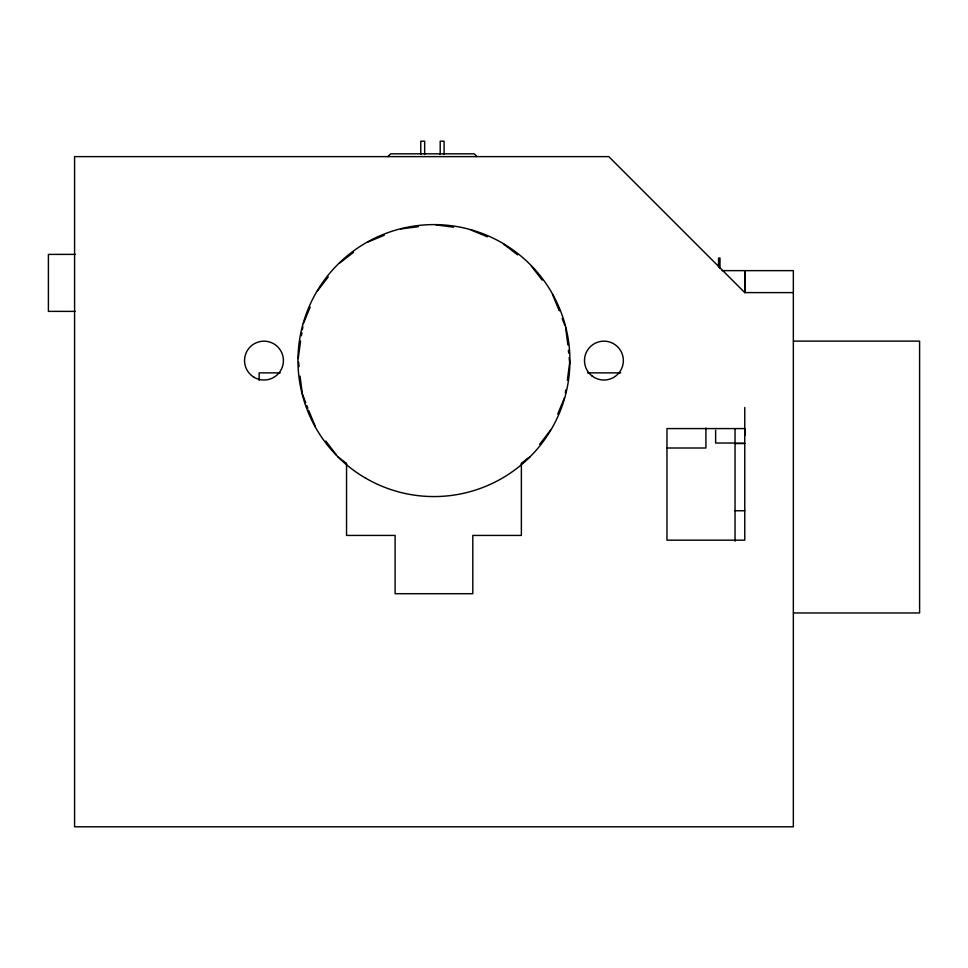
<?xml version="1.0" encoding="UTF-8"?>
<svg xmlns="http://www.w3.org/2000/svg" width="968" height="968" viewBox="0 0 968 968"><rect width="100%" height="100%" fill="white"/><g stroke="black" fill="none" stroke-linecap="round" stroke-linejoin="round"><path stroke-width="1.45" d="M744.767 435.6L744.767 407.467M793.337 292.602L744.767 292.602L744.767 270.641L744.767 292.493M300.564 340.966L298.253 358.535M301.411 335.751L301.895 332.786M302.379 329.834L302.851 326.869M303.407 323.481L310.184 307.11M564.513 397.703L557.725 414.074M567.357 380.218L569.668 362.661M565.3 392.863L565.772 389.91M317.456 290.957L328.237 276.909M550.465 430.228L539.672 444.288M339.453 263.175L353.501 252.394M528.467 457.997L521.377 463.769M387.865 156.622L390.673 153.827L474.199 153.827L476.994 156.622M530.113 456.739L521.377 463.442L521.377 535.425L472.808 535.425L472.808 593.699L395.113 593.699L395.113 535.425L346.544 535.425L346.544 463.442L337.808 456.739M367.888 242.036L384.248 235.26M400.825 228.968L418.37 226.657M436.011 224.878L453.569 227.19M75.31 254.378L48.4 254.403L48.4 311.369L75.31 311.394M722.104 270.641L793.337 270.641L793.337 826.805L74.584 826.805L74.584 156.622L608.787 156.622L744.767 292.602M793.566 341.123L919.6 341.123L919.6 612.962L793.566 612.962M280.224 372.874L259.134 372.874L259.134 380.303M587.54 372.874L620.682 372.874M735.051 443.041L715.63 443.041L715.63 430.24M735.051 443.32L744.767 443.32M735.051 443.489L744.767 443.489M666.674 448.002L705.914 448.002L705.914 428.037M735.051 510.765L744.767 510.765M471.065 230.033L487.424 236.809M503.59 244.093L517.638 254.862M531.371 266.079L542.153 280.127M336.549 455.093L325.756 441.033M552.51 294.514L559.274 310.837M315.411 426.67L308.623 410.287M562.19 318.532L564.84 325.514M565.578 327.462L567.889 345.007M302.343 393.734L300.032 376.153M302.56 394.315L305.731 402.676M306.796 405.459L307.848 408.254M568.41 350.222L568.712 353.199M569.16 357.652L569.741 363.375M298.604 362.08L299.064 366.533M735.051 429.054L735.051 541.209M719.998 268.366L719.998 258.02L718.546 258.02L718.546 266.89M444.094 154.493L444.094 141.195L440.198 141.195L440.198 154.493M424.662 154.493L424.662 141.195L420.777 141.195L420.777 154.493M744.767 428.582L666.964 428.582L666.964 540.168L744.767 540.168L744.767 428.582M365.964 478.349A135.98 135.98 0 0 0 569.934 360.592A135.98 135.98 0 0 0 365.964 242.823A135.98 135.98 0 0 0 365.964 478.349M592.005 375.923A19.421 19.421 0 0 0 623.174 363.254A19.421 19.421 0 0 0 596.627 342.587A19.421 19.421 0 0 0 592.005 375.923M254.269 377.411A19.421 19.421 0 0 0 283.406 360.592A19.421 19.421 0 0 0 254.269 343.761A19.421 19.421 0 0 0 254.269 377.411"/></g></svg>
